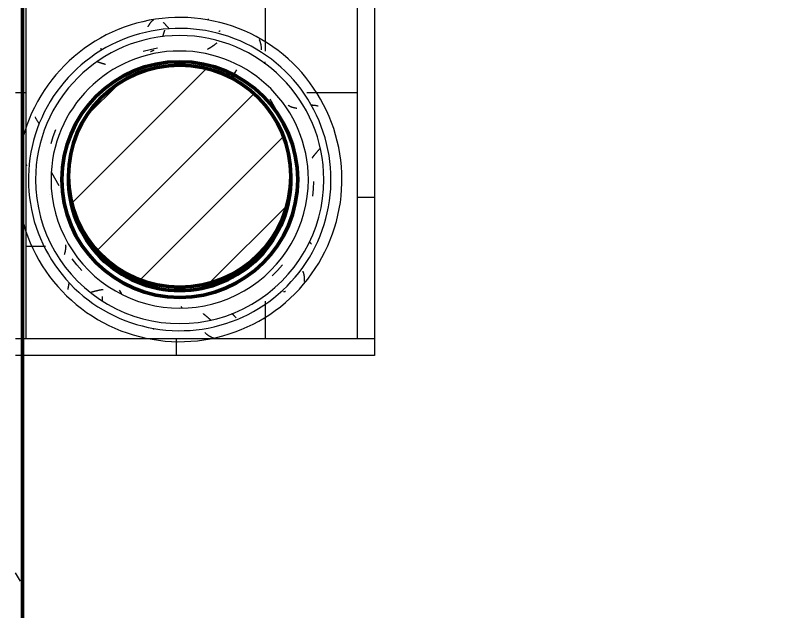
# Model space of a CAD drawing. Header units: millimetres. Extents: x -9358 to 257996, y -67499 to 9117.
# Drawn here: x 51170 to 53448, y -37714 to -35973 of the extents above; entities that cross this region are included whole.
import ezdxf
from ezdxf import colors
from ezdxf.entities.mleader import LeaderData, LeaderLine
from ezdxf.math import Vec2, Vec3

# ---------------------------------------------------------------- set-up
doc = ezdxf.new("R2010")
doc.units = ezdxf.units.MM
doc.header["$LTSCALE"] = 1000
for name, color, linetype, lineweight in [('A-COL-RFC', 8, 'Continuous', 18), ('A-COL-RFC-1', 8, 'Continuous', 9), ('A-COL-RFC-2', 8, 'Continuous', 50), ('A-WAL-CMU', 8, 'Continuous', 50), ('A-WAL-LOW-20', 8, 'Continuous', 18), ('A-WAL-PAT-1', 8, 'Continuous', 9)]:
    doc.layers.add(name, color=color, linetype=linetype, lineweight=lineweight)
doc.layers.add('DATANET', color=4, linetype='Continuous')
doc.styles.add('ELEC', font='romant.shx', dxfattribs={"width": 0.8, "oblique": 15, "height": 0.18})
pattern_1 = [(0, (0, 0), (812.8, 203.2), [33.528, -576.072, 33.528, -576.072, -3251.2]), (0, (0, 0), (812.8, 203.2), [-1219.2, 33.528, -1185.672, 33.528, -576.072, -1422.4]), (0, (0, 0), (812.8, 203.2), [-3048, 33.528, -372.872, 33.528, -982.472]), (120, (304.8, 101.6), (-582.37636, 602.30545), [33.528, -576.072, 33.528, -576.072, -3251.2]), (120, (304.8, 101.6), (-582.37636, 602.30545), [-1219.2, 33.528, -1185.672, 33.528, -576.072, -1422.4]), (120, (304.8, 101.6), (-582.37636, 602.30545), [-3048, 33.528, -372.872, 33.528, -982.472]), (240, (406.4, 508), (-230.42364, -805.50545), [33.528, -576.072, 33.528, -576.072, -3251.2]), (240, (406.4, 508), (-230.42364, -805.50545), [-1219.2, 33.528, -1185.672, 33.528, -576.072, -1422.4]), (240, (406.4, 508), (-230.42364, -805.50545), [-3048, 33.528, -372.872, 33.528, -982.472])]

# ---------------------------------------------------------------- blocks, each defined once
blk = doc.blocks.new('Concrete-Round-Column - 650-V35-01-Ground Floor Furniture Plan')
at = {"layer": 'A-COL-RFC-1'}
h = blk.add_hatch(dxfattribs=at)
h.set_pattern_fill('FP_74', color=256, style=0, pattern_type=2)
h.set_pattern_definition([(315, (13865, 51650), (106.066, 106.066), [])])
h.paths.add_polyline_path([(-325, 0), (-318.8, -63.4), (-300.3, -124.4), (-270.2, -180.6), (-229.8, -229.8), (-180.6, -270.2), (-124.4, -300.3), (-63.4, -318.8), (0, -325), (63.4, -318.8), (124.4, -300.3), (180.6, -270.2), (229.8, -229.8), (270.2, -180.6), (300.3, -124.4), (318.8, -63.4), (325, 0), (318.8, 63.4), (300.3, 124.4), (270.2, 180.6), (229.8, 229.8), (180.6, 270.2), (124.4, 300.3), (63.4, 318.8), (0, 325), (-63.4, 318.8), (-124.4, 300.3), (-180.6, 270.2), (-229.8, 229.8), (-270.2, 180.6), (-300.3, 124.4), (-318.8, 63.4), (-321.9, 31.7)], flags=0)
at = {"layer": 'A-COL-RFC-2'}
for start, end in [(0, 180), (180, 0)]:
    blk.add_arc((0, 0), 325, start, end, dxfattribs=at)
blk = doc.blocks.new('Walls 213 - Walls 13-1778885-01-Ground Floor Furniture Plan')
at = {"layer": 'A-WAL-PAT-1'}
h = blk.add_hatch(dxfattribs=at)
h.set_pattern_fill('FP_147', color=256, style=0, pattern_type=2)
h.set_pattern_definition([(90, (34450, -16900), (-900, 6e-14), [700, -700]), (90, (34000, -17600), (-1800, 1e-13), [700, -700]), (0, (34000, -17600), (0, 700), [])])
h.paths.add_polyline_path([(34730, -17970), (34730, -18970), (36620, -18970), (36620, -17970), (34770, -17970)], flags=0)
h.paths.add_polyline_path([(34760, -18450), (34766.1, -18376.8), (34785.8, -18301.7), (34813.6, -18238.2), (34853.8, -18176.7), (34903.6, -18122.6), (34962.5, -18077), (35026.2, -18042.5), (35100.7, -18017.8), (35172, -18006.5), (35241.7, -18006.5), (35314.2, -18018.6), (35383.8, -18042.5), (35448.4, -18077.5), (35506.4, -18122.6), (35557.4, -18178.5), (35596.4, -18238.2), (35625.9, -18305.5), (35644.2, -18380), (35650, -18450), (35643.9, -18523.2), (35624.2, -18598.3), (35594.1, -18665.3), (35556.2, -18723.3), (35505.3, -18778.3), (35448.4, -18822.5), (35383.8, -18857.5), (35309.3, -18882.2), (35240.1, -18893.5), (35168.3, -18893.5), (35095.8, -18881.4), (35024.3, -18856.5), (34957.5, -18819.3), (34901.2, -18774.8), (34852.6, -18721.5), (34813.6, -18661.8), (34784.1, -18594.5), (34765.8, -18520), (34760.7, -18458.6)], flags=0)
h.paths.add_polyline_path([(35720, -18450), (35726.1, -18376.8), (35745.8, -18301.7), (35773.6, -18238.2), (35813.8, -18176.7), (35867.2, -18119.8), (35924, -18076.2), (35991.2, -18040.8), (36060.7, -18017.8), (36129.9, -18006.5), (36201.7, -18006.5), (36274.2, -18018.6), (36343.8, -18042.5), (36408.4, -18077.5), (36466.4, -18122.6), (36516.2, -18176.7), (36556.4, -18238.2), (36585.9, -18305.5), (36604.2, -18380), (36610, -18450), (36603.9, -18523.2), (36584.2, -18598.3), (36556.4, -18661.8), (36513.3, -18726.4), (36466.4, -18777.4), (36402.8, -18825.5), (36343.8, -18857.5), (36269.3, -18882.2), (36200.1, -18893.5), (36128.3, -18893.5), (36055.8, -18881.4), (35986.2, -18857.5), (35917.5, -18819.3), (35861.4, -18775), (35813.8, -18723.3), (35773.6, -18661.8), (35744.1, -18594.5), (35725.8, -18520)], flags=0)
at = {"layer": 'A-WAL-LOW-20'}
for p, q in [((34730, -17970), (34730, -18970)), ((36620, -18970), (36620, -17970)), ((34730, -18970), (36620, -18970))]:
    blk.add_line(p, q, dxfattribs=at)
blk = doc.blocks.new('Walls 216 - Walls 6-1778908-01-Ground Floor Furniture Plan')
at = {"layer": 'A-WAL-PAT-1'}
h = blk.add_hatch(dxfattribs=at)
h.set_pattern_fill('FP_148', color=256, style=0, pattern_type=2)
h.set_pattern_definition([(270, (34280, -19439.6), (900, 6e-14), [700, -700]), (270, (34730, -18739.6), (1800, 1e-13), [700, -700]), (180, (34730, -18739.6), (-9e-14, -700), [])])
h.paths.add_polyline_path([(34680, -17970), (34680, -19020), (34730, -19020), (34730, -17970)], flags=0)
at = {"layer": 'A-WAL-LOW-20'}
for p, q in [((34680, -19020), (34680, -17970)), ((34730, -17970), (34730, -19020)), ((34730, -19020), (34680, -19020))]:
    blk.add_line(p, q, dxfattribs=at)
blk = doc.blocks.new('Walls 217 - Walls 6-1778925-01-Ground Floor Furniture Plan')
at = {"layer": 'A-WAL-PAT-1'}
h = blk.add_hatch(dxfattribs=at)
h.set_pattern_fill('FP_149', color=256, style=0, pattern_type=2)
h.set_pattern_definition([(270, (35494.6, -19670), (900, 6e-14), [700, -700]), (270, (35944.6, -18970), (1800, 1e-13), [700, -700]), (180, (35944.6, -18970), (-9e-14, -700), [])])
h.paths.add_polyline_path([(34730, -18970), (34730, -19020), (36670, -19020), (36670, -18970), (35007.2, -18970)], flags=0)
at = {"layer": 'A-WAL-LOW-20'}
for p, q in [((34730, -18970), (36670, -18970)), ((34730, -18970), (34730, -19020)), ((36670, -18970), (36670, -19020)), ((36670, -19020), (34730, -19020))]:
    blk.add_line(p, q, dxfattribs=at)
blk = doc.blocks.new('FP_294-01-Ground Floor Furniture Plan')
at = {"layer": 'A-WAL-PAT-1'}
for p, q in [((49860.3, 1484.1), (49859.7, 1484.7)), ((49861, 1483.6), (49860.3, 1484.1)), ((49861.6, 1483), (49861, 1483.6)), ((49862.2, 1482.5), (49861.6, 1483)), ((49862.9, 1482), (49862.2, 1482.5)), ((49863.5, 1481.4), (49862.9, 1482)), ((49864.1, 1480.9), (49863.5, 1481.4)), ((49864.7, 1480.3), (49864.1, 1480.9)), ((49865.3, 1479.8), (49864.7, 1480.3)), ((49865.9, 1479.3), (49865.3, 1479.8)), ((49866.6, 1478.7), (49865.9, 1479.3)), ((49867.2, 1478.2), (49866.6, 1478.7)), ((49867.8, 1477.7), (49867.2, 1478.2)), ((49868.4, 1477.2), (49867.8, 1477.7)), ((49869, 1476.6), (49868.4, 1477.2)), ((49869.6, 1476.1), (49869, 1476.6)), ((49870.2, 1475.6), (49869.6, 1476.1)), ((49870.8, 1475.1), (49870.2, 1475.6)), ((49871.4, 1474.6), (49870.8, 1475.1)), ((49872, 1474.1), (49871.4, 1474.6)), ((49872.6, 1473.6), (49872, 1474.1)), ((49873.2, 1473.1), (49872.6, 1473.6)), ((49873.7, 1472.6), (49873.2, 1473.1)), ((49874.3, 1472.2), (49873.7, 1472.6)), ((49874.9, 1471.7), (49874.3, 1472.2)), ((49875.5, 1471.2), (49874.9, 1471.7)), ((49876.1, 1470.7), (49875.5, 1471.2)), ((49876.6, 1470.3), (49876.1, 1470.7)), ((49877.2, 1469.8), (49876.6, 1470.3)), ((49877.8, 1469.4), (49877.2, 1469.8)), ((49878.3, 1468.9), (49877.8, 1469.4)), ((49878.9, 1468.5), (49878.3, 1468.9)), ((49879.5, 1468.1), (49878.9, 1468.5)), ((49880, 1467.6), (49879.5, 1468.1)), ((49880.6, 1467.2), (49880, 1467.6)), ((49881.1, 1466.8), (49880.6, 1467.2)), ((49881.7, 1466.4), (49881.1, 1466.8)), ((49882.2, 1466), (49881.7, 1466.4)), ((49882.8, 1465.6), (49882.2, 1466)), ((49883.3, 1465.2), (49882.8, 1465.6)), ((49883.9, 1464.8), (49883.3, 1465.2)), ((49884.4, 1464.4), (49883.9, 1464.8)), ((49885, 1464.1), (49884.4, 1464.4)), ((49885.5, 1463.7), (49885, 1464.1)), ((49886, 1463.4), (49885.5, 1463.7)), ((49886.6, 1463), (49886, 1463.4)), ((49887.1, 1462.7), (49886.6, 1463)), ((49740.9, 1412.4), (49740.8, 1411.7)), ((49741, 1413.1), (49740.9, 1412.4)), ((49741.2, 1413.7), (49741, 1413.1)), ((49741.3, 1414.4), (49741.2, 1413.7)), ((49741.5, 1415.1), (49741.3, 1414.4)), ((49741.6, 1415.8), (49741.5, 1415.1)), ((49741.7, 1416.5), (49741.6, 1415.8)), ((49741.9, 1417.2), (49741.7, 1416.5)), ((49732.4, 1392.1), (49732.1, 1391.7)), ((49732.7, 1392.4), (49732.4, 1392.1)), ((49733, 1392.8), (49732.7, 1392.4)), ((49733.3, 1393.2), (49733, 1392.8)), ((49733.6, 1393.6), (49733.3, 1393.2)), ((49733.9, 1394), (49733.6, 1393.6)), ((49734.2, 1394.4), (49733.9, 1394)), ((49734.4, 1394.8), (49734.2, 1394.4)), ((49734.7, 1395.2), (49734.4, 1394.8)), ((49735, 1395.7), (49734.7, 1395.2)), ((49735.2, 1396.1), (49735, 1395.7)), ((49735.5, 1396.6), (49735.2, 1396.1)), ((49735.7, 1397), (49735.5, 1396.6)), ((49736, 1397.5), (49735.7, 1397)), ((49736.2, 1398), (49736, 1397.5)), ((49736.4, 1398.5), (49736.2, 1398)), ((49736.7, 1399), (49736.4, 1398.5)), ((49736.9, 1399.5), (49736.7, 1399)), ((49737.1, 1400), (49736.9, 1399.5)), ((49737.3, 1400.5), (49737.1, 1400)), ((49737.6, 1401), (49737.3, 1400.5)), ((49737.8, 1401.5), (49737.6, 1401)), ((49738, 1402.1), (49737.8, 1401.5)), ((49738.2, 1402.6), (49738, 1402.1)), ((49738.4, 1403.2), (49738.2, 1402.6)), ((49738.6, 1403.7), (49738.4, 1403.2)), ((49738.7, 1404.3), (49738.6, 1403.7)), ((49738.9, 1404.9), (49738.7, 1404.3)), ((49739.1, 1405.5), (49738.9, 1404.9)), ((49739.3, 1406.1), (49739.1, 1405.5)), ((49739.5, 1406.7), (49739.3, 1406.1)), ((49739.6, 1407.3), (49739.5, 1406.7)), ((49739.8, 1407.9), (49739.6, 1407.3)), ((49740, 1408.5), (49739.8, 1407.9)), ((49740.1, 1409.1), (49740, 1408.5)), ((49740.3, 1409.8), (49740.1, 1409.1)), ((49740.4, 1410.4), (49740.3, 1409.8)), ((49740.6, 1411.1), (49740.4, 1410.4)), ((49740.8, 1411.7), (49740.6, 1411.1)), ((49550.6, 1183.5), (49551.1, 1182.9)), ((49551.1, 1182.9), (49551.6, 1182.2)), ((49551.6, 1182.2), (49552.1, 1181.6)), ((49552.1, 1181.6), (49552.6, 1180.9)), ((49552.6, 1180.9), (49553.1, 1180.3)), ((49553.1, 1180.3), (49553.6, 1179.7)), ((49553.6, 1179.7), (49554, 1179)), ((49554, 1179), (49554.5, 1178.4)), ((49554.5, 1178.4), (49555, 1177.8)), ((49555, 1177.8), (49555.4, 1177.2)), ((49555.4, 1177.2), (49555.9, 1176.5)), ((49555.9, 1176.5), (49556.4, 1175.9)), ((49556.4, 1175.9), (49556.8, 1175.3)), ((49556.8, 1175.3), (49557.3, 1174.7)), ((49557.3, 1174.7), (49557.7, 1174.1)), ((49557.7, 1174.1), (49558.2, 1173.5)), ((49558.2, 1173.5), (49558.6, 1172.9)), ((49558.6, 1172.9), (49559, 1172.2)), ((49559, 1172.2), (49559.5, 1171.6)), ((49559.5, 1171.6), (49559.9, 1171)), ((49559.9, 1171), (49560.3, 1170.5)), ((49560.3, 1170.5), (49560.7, 1169.9)), ((49560.7, 1169.9), (49561.1, 1169.3)), ((49561.1, 1169.3), (49561.5, 1168.7)), ((49561.5, 1168.7), (49561.9, 1168.1)), ((49561.9, 1168.1), (49562.3, 1167.5)), ((49562.3, 1167.5), (49562.7, 1166.9)), ((49562.7, 1166.9), (49563.1, 1166.3)), ((49563.1, 1166.3), (49563.5, 1165.8)), ((49563.5, 1165.8), (49563.8, 1165.2)), ((49563.8, 1165.2), (49564.2, 1164.6)), ((49564.2, 1164.6), (49564.5, 1164.1)), ((49564.5, 1164.1), (49564.9, 1163.5)), ((49564.9, 1163.5), (49565.2, 1162.9)), ((49565.2, 1162.9), (49565.6, 1162.4)), ((49565.6, 1162.4), (49565.9, 1161.8)), ((49565.9, 1161.8), (49566.2, 1161.3)), ((49566.2, 1161.3), (49566.5, 1160.7)), ((49566.5, 1160.7), (49566.8, 1160.2)), ((49566.8, 1160.2), (49567.1, 1159.6)), ((49567.1, 1159.6), (49567.4, 1159.1)), ((49567.4, 1159.1), (49567.7, 1158.5)), ((49567.7, 1158.5), (49567.9, 1158)), ((49567.9, 1158), (49568.2, 1157.5)), ((49568.2, 1157.5), (49568.5, 1156.9)), ((49568.5, 1156.9), (49568.7, 1156.4)), ((49568.7, 1156.4), (49568.9, 1155.9)), ((49569, 989), (49564.8, 1010.5)), ((49574.4, 967.7), (49569, 989)), ((49571.7, 998.6), (49572, 998.2)), ((49572, 998.2), (49572.3, 997.8)), ((49572.3, 997.8), (49572.6, 997.3)), ((49572.6, 997.3), (49572.8, 996.9)), ((49572.8, 996.9), (49573.1, 996.5)), ((49573.1, 996.5), (49573.3, 996.1)), ((49573.3, 996.1), (49573.6, 995.7)), ((49573.6, 995.7), (49573.8, 995.2)), ((49573.8, 995.2), (49574, 994.8)), ((49574, 994.8), (49574.2, 994.4)), ((49574.2, 994.4), (49574.4, 994)), ((49574.4, 994), (49574.6, 993.5)), ((49574.6, 993.5), (49574.8, 993.1)), ((49574.8, 993.1), (49575, 992.6)), ((49575, 992.6), (49575.1, 992.2)), ((49575.1, 992.2), (49575.3, 991.8)), ((49575.3, 991.8), (49575.4, 991.3)), ((49575.4, 991.3), (49575.6, 990.9)), ((49575.6, 990.9), (49575.7, 990.4)), ((49575.7, 990.4), (49575.8, 990)), ((49608.6, 843.3), (49608.4, 842.6)), ((49608.9, 844.1), (49608.6, 843.3)), ((49609.1, 844.8), (49608.9, 844.1)), ((49609.4, 845.6), (49609.1, 844.8)), ((49609.6, 846.3), (49609.4, 845.6)), ((49609.9, 847.1), (49609.6, 846.3)), ((49610.1, 847.8), (49609.9, 847.1)), ((49610.3, 848.6), (49610.1, 847.8)), ((49610.6, 849.3), (49610.3, 848.6)), ((49610.8, 850), (49610.6, 849.3)), ((49611, 850.8), (49610.8, 850)), ((49611.3, 851.5), (49611, 850.8)), ((49611.5, 852.2), (49611.3, 851.5)), ((49611.7, 852.9), (49611.5, 852.2)), ((49611.9, 853.6), (49611.7, 852.9)), ((49612.2, 854.3), (49611.9, 853.6)), ((49612.4, 855.1), (49612.2, 854.3)), ((49612.6, 855.8), (49612.4, 855.1)), ((49612.8, 856.5), (49612.6, 855.8)), ((49613, 857.1), (49612.8, 856.5)), ((49613.2, 857.8), (49613, 857.1)), ((49605, 832.4), (49604.7, 831.6)), ((49605.2, 833.2), (49605, 832.4)), ((49605.5, 834), (49605.2, 833.2)), ((49605.8, 834.8), (49605.5, 834)), ((49606, 835.6), (49605.8, 834.8)), ((49606.3, 836.4), (49606, 835.6)), ((49606.6, 837.2), (49606.3, 836.4)), ((49606.8, 837.9), (49606.6, 837.2)), ((49607.1, 838.7), (49606.8, 837.9)), ((49607.3, 839.5), (49607.1, 838.7)), ((49607.6, 840.3), (49607.3, 839.5)), ((49607.9, 841), (49607.6, 840.3)), ((49608.1, 841.8), (49607.9, 841)), ((49608.4, 842.6), (49608.1, 841.8)), ((49823.9, 705.2), (49803.4, 712.8)), ((49844.9, 698.7), (49823.9, 705.2))]:
    blk.add_line(p, q, dxfattribs=at)
blk = doc.blocks.new('FP_295-01-Ground Floor Furniture Plan')
at = {"layer": 'A-WAL-LOW-20', "flags": 128}
blk.add_lwpolyline([(50066.4, 615), (50081.1, 618.9), (50099.3, 624.5), (50117.2, 630.9), (50134.8, 637.9), (50152.1, 645.7), (50169.1, 654.1), (50185.8, 663.2), (50202.1, 672.9), (50217.9, 683.3), (50233.4, 694.4), (50248.4, 706), (50262.9, 718.2), (50276.9, 731), (50290.4, 744.4), (50303.4, 758.3), (50315.8, 772.6), (50327.6, 787.5), (50338.7, 802.8), (50349.3, 818.6), (50359.3, 834.8), (50368.5, 851.3), (50377.1, 868.2), (50385.1, 885.5), (50392.3, 903), (50398.8, 920.9), (50404.6, 938.9), (50409.7, 957.2), (50414, 975.7), (50417.6, 994.3), (50420.5, 1013.1), (50422.6, 1032), (50423.9, 1050.9), (50424.5, 1069.9), (50424.3, 1088.9), (50423.4, 1107.8), (50421.7, 1126.7), (50419.3, 1145.5), (50416.1, 1164.3), (50412.1, 1182.8), (50407.5, 1201.2), (50402, 1219.4), (50395.9, 1237.4), (50389.1, 1255.1), (50381.5, 1272.5), (50373.3, 1289.6), (50364.3, 1306.3), (50354.8, 1322.7), (50344.5, 1338.7), (50333.7, 1354.3), (50322.2, 1369.4), (50310.1, 1384), (50297.5, 1398.2), (50284.3, 1411.8), (50270.5, 1424.9), (50256.3, 1437.5), (50241.5, 1449.4), (50226.3, 1460.8), (50210.7, 1471.5), (50194.6, 1481.6), (50178.2, 1491.1), (50161.4, 1499.9), (50144.2, 1508), (50126.7, 1515.4), (50109, 1522.1), (50091, 1528.1), (50072.7, 1533.4), (50054.3, 1537.9), (50035.7, 1541.7), (50017, 1544.8), (49998.1, 1547.1), (49979.2, 1548.6), (49960.2, 1549.4), (49950, 1549.5)], dxfattribs=at)
at = {"layer": 'A-WAL-PAT-1'}
for p, q in [((50219.3, 1436.1), (50218, 1435.6)), ((50220.6, 1436.5), (50219.3, 1436.1)), ((50221.9, 1436.9), (50220.6, 1436.5)), ((50223.2, 1437.3), (50221.9, 1436.9)), ((50224.4, 1437.6), (50223.2, 1437.3)), ((50225.7, 1437.9), (50224.4, 1437.6)), ((50227, 1438.2), (50225.7, 1437.9)), ((50228.2, 1438.5), (50227, 1438.2)), ((50229.4, 1438.8), (50228.2, 1438.5)), ((50230.6, 1439.1), (50229.4, 1438.8)), ((50231.8, 1439.3), (50230.6, 1439.1)), ((50233, 1439.5), (50231.8, 1439.3)), ((50234.2, 1439.7), (50233, 1439.5)), ((50235.3, 1439.8), (50234.2, 1439.7)), ((50236.5, 1440), (50235.3, 1439.8)), ((50237.6, 1440.1), (50236.5, 1440)), ((50238.7, 1440.2), (50237.6, 1440.1)), ((50239.8, 1440.2), (50238.7, 1440.2)), ((50240.9, 1440.3), (50239.8, 1440.2)), ((50242, 1440.3), (50240.9, 1440.3)), ((50243.1, 1440.3), (50242, 1440.3)), ((50244.1, 1440.3), (50243.1, 1440.3)), ((50245.1, 1440.2), (50244.1, 1440.3)), ((50246.1, 1440.2), (50245.1, 1440.2)), ((50247.1, 1440.1), (50246.1, 1440.2)), ((50248.1, 1440), (50247.1, 1440.1)), ((50355.1, 1324.4), (50354.7, 1325.1)), ((50355.5, 1323.6), (50355.1, 1324.4)), ((50355.9, 1322.9), (50355.5, 1323.6)), ((50356.2, 1322.1), (50355.9, 1322.9)), ((50356.5, 1321.3), (50356.2, 1322.1)), ((50356.8, 1320.5), (50356.5, 1321.3)), ((50407.7, 1160.9), (50408.3, 1161.9)), ((50408.3, 1161.9), (50408.8, 1162.8)), ((50408.8, 1162.8), (50409.3, 1163.8)), ((50409.3, 1163.8), (50409.8, 1164.7)), ((50409.8, 1164.7), (50410.3, 1165.6)), ((50410.3, 1165.6), (50410.7, 1166.6)), ((50410.7, 1166.6), (50411.1, 1167.5)), ((50411.1, 1167.5), (50411.5, 1168.4)), ((50411.5, 1168.4), (50411.8, 1169.3)), ((50411.8, 1169.3), (50412.1, 1170.3)), ((50412.1, 1170.3), (50412.4, 1171.2)), ((50412.4, 1171.2), (50412.6, 1172.1)), ((50412.6, 1172.1), (50412.9, 1173)), ((50398, 1148.5), (50398.9, 1149.4)), ((50398.9, 1149.4), (50399.7, 1150.4)), ((50399.7, 1150.4), (50400.6, 1151.4)), ((50400.6, 1151.4), (50401.4, 1152.3)), ((50401.4, 1152.3), (50402.2, 1153.3)), ((50402.2, 1153.3), (50403, 1154.3)), ((50403, 1154.3), (50403.7, 1155.2)), ((50403.7, 1155.2), (50404.5, 1156.2)), ((50404.5, 1156.2), (50405.2, 1157.1)), ((50405.2, 1157.1), (50405.8, 1158.1)), ((50405.8, 1158.1), (50406.5, 1159)), ((50406.5, 1159), (50407.1, 1160)), ((50407.1, 1160), (50407.7, 1160.9)), ((50385.4, 997.2), (50386.7, 997.7)), ((50386.7, 997.7), (50388, 998.2)), ((50388, 998.2), (50389.3, 998.8)), ((50252, 751.5), (50253.4, 751.1)), ((50253.4, 751.1), (50254.8, 750.8)), ((50254.8, 750.8), (50256.2, 750.5)), ((50256.2, 750.5), (50257.6, 750.2)), ((50257.6, 750.2), (50259, 749.9)), ((50259, 749.9), (50260.4, 749.6)), ((50260.4, 749.6), (50261.7, 749.3)), ((50261.7, 749.3), (50263.1, 749.1)), ((50263.1, 749.1), (50264.4, 748.9)), ((50264.4, 748.9), (50265.7, 748.6)), ((50265.7, 748.6), (50267, 748.5)), ((50267, 748.5), (50268.3, 748.3)), ((50268.3, 748.3), (50269.6, 748.1)), ((50269.6, 748.1), (50270.9, 748)), ((50270.9, 748), (50272.1, 747.9))]:
    blk.add_line(p, q, dxfattribs=at)
blk = doc.blocks.new('FP_296-01-Ground Floor Furniture Plan')
at = {"layer": 'A-WAL-LOW-20', "flags": 128}
blk.add_lwpolyline([(49950, 1549.5), (49931, 1549.2), (49912.1, 1548), (49893.2, 1546.1), (49874.4, 1543.5), (49855.7, 1540.1), (49837.2, 1535.9), (49818.9, 1531.1), (49800.7, 1525.5), (49782.8, 1519.1), (49765.2, 1512.1), (49747.9, 1504.3), (49730.9, 1495.9), (49714.2, 1486.8), (49697.9, 1477.1), (49682, 1466.7), (49666.6, 1455.6), (49651.6, 1444), (49637.1, 1431.8), (49623.1, 1419), (49609.6, 1405.6), (49596.6, 1391.7), (49584.2, 1377.4), (49572.4, 1362.5), (49561.3, 1347.2), (49550.7, 1331.4), (49540.7, 1315.2), (49531.5, 1298.7), (49522.9, 1281.8), (49514.9, 1264.5), (49507.7, 1247), (49501.2, 1229.1), (49495.4, 1211.1), (49490.3, 1192.8), (49486, 1174.3), (49482.4, 1155.7), (49479.5, 1136.9), (49477.4, 1118), (49476.1, 1099.1), (49475.5, 1080.1), (49475.7, 1061.1), (49476.6, 1042.2), (49478.3, 1023.3), (49480.7, 1004.5), (49483.9, 985.7), (49487.9, 967.2), (49492.5, 948.8), (49498, 930.6), (49504.1, 912.6), (49510.9, 894.9), (49518.5, 877.5), (49526.7, 860.4), (49535.7, 843.7), (49545.2, 827.3), (49555.5, 811.3), (49566.3, 795.7), (49577.8, 780.6), (49589.9, 766), (49602.5, 751.8), (49615.7, 738.2), (49629.5, 725.1), (49643.7, 712.5), (49658.4, 700.6), (49673.7, 689.2), (49689.3, 678.5), (49705.4, 668.4), (49721.8, 658.9), (49738.6, 650.1), (49755.8, 642), (49773.3, 634.6), (49791, 627.9), (49809, 621.9), (49827.3, 616.6), (49833.8, 615)], dxfattribs=at)
at = {"layer": 'A-WAL-PAT-1'}
for p, q in [((49732.6, 1461.5), (49732.5, 1460.1)), ((49732.7, 1462.9), (49732.6, 1461.5)), ((49732.8, 1464.3), (49732.7, 1462.9)), ((49732.9, 1465.7), (49732.8, 1464.3)), ((49733, 1467.1), (49732.9, 1465.7)), ((49733.1, 1468.4), (49733, 1467.1)), ((49733.3, 1469.8), (49733.1, 1468.4)), ((49733.4, 1471.1), (49733.3, 1469.8)), ((49733.6, 1472.4), (49733.4, 1471.1)), ((49733.8, 1473.7), (49733.6, 1472.4)), ((49734, 1474.9), (49733.8, 1473.7)), ((49734.2, 1476.2), (49734, 1474.9)), ((49734.4, 1477.4), (49734.2, 1476.2)), ((49734.7, 1478.6), (49734.4, 1477.4)), ((49734.9, 1479.8), (49734.7, 1478.6)), ((49541.4, 1308.3), (49540.5, 1307.8)), ((49542.3, 1308.7), (49541.4, 1308.3)), ((49543.3, 1309.2), (49542.3, 1308.7)), ((49544.2, 1309.6), (49543.3, 1309.2)), ((49545.2, 1310), (49544.2, 1309.6)), ((49546.2, 1310.3), (49545.2, 1310)), ((49547.2, 1310.7), (49546.2, 1310.3)), ((49548.2, 1311), (49547.2, 1310.7)), ((49549.3, 1311.4), (49548.2, 1311)), ((49550.4, 1311.7), (49549.3, 1311.4)), ((49551.5, 1312), (49550.4, 1311.7)), ((49552.6, 1312.3), (49551.5, 1312)), ((49553.8, 1312.5), (49552.6, 1312.3)), ((49554.9, 1312.8), (49553.8, 1312.5)), ((49556.1, 1313), (49554.9, 1312.8)), ((49557.3, 1313.2), (49556.1, 1313)), ((49558.6, 1313.4), (49557.3, 1313.2)), ((49559.8, 1313.6), (49558.6, 1313.4)), ((49561.1, 1313.8), (49559.8, 1313.6)), ((49562.4, 1314), (49561.1, 1313.8)), ((49563.7, 1314.1), (49562.4, 1314)), ((49565, 1314.2), (49563.7, 1314.1)), ((49566.3, 1314.3), (49565, 1314.2)), ((49567.7, 1314.4), (49566.3, 1314.3)), ((49569, 1314.5), (49567.7, 1314.4)), ((49570.4, 1314.6), (49569, 1314.5)), ((49481.7, 1158.2), (49481.6, 1157.3)), ((49481.8, 1159), (49481.7, 1158.2)), ((49481.9, 1159.8), (49481.8, 1159)), ((49490.8, 1027.8), (49490, 1026.9)), ((49491.5, 1028.7), (49490.8, 1027.8)), ((49492.4, 1029.6), (49491.5, 1028.7)), ((49493.2, 1030.5), (49492.4, 1029.6)), ((49494.1, 1031.4), (49493.2, 1030.5)), ((49495, 1032.3), (49494.1, 1031.4)), ((49495.9, 1033.2), (49495, 1032.3)), ((49496.8, 1034), (49495.9, 1033.2)), ((49497.8, 1034.9), (49496.8, 1034)), ((49498.8, 1035.8), (49497.8, 1034.9)), ((49499.8, 1036.7), (49498.8, 1035.8)), ((49500.8, 1037.6), (49499.8, 1036.7)), ((49501.9, 1038.5), (49500.8, 1037.6)), ((49502.9, 1039.4), (49501.9, 1038.5)), ((49504, 1040.3), (49502.9, 1039.4)), ((49505.1, 1041.1), (49504, 1040.3)), ((49506.3, 1042), (49505.1, 1041.1)), ((49507.4, 1042.9), (49506.3, 1042)), ((49508.6, 1043.8), (49507.4, 1042.9)), ((49482.1, 999.4), (49482.5, 998.6)), ((49482.5, 998.6), (49483, 997.8)), ((49483, 997.8), (49483.5, 997.1)), ((49483.5, 997.1), (49484.1, 996.3)), ((49484.1, 996.3), (49484.7, 995.6)), ((49484.7, 995.6), (49485.3, 994.8)), ((49485.3, 994.8), (49485.9, 994.1)), ((49485.9, 994.1), (49486.6, 993.4)), ((49486.6, 993.4), (49487.3, 992.6)), ((49487.3, 992.6), (49488, 991.9)), ((49488, 991.9), (49488.8, 991.2)), ((49488.8, 991.2), (49489.5, 990.5)), ((49489.5, 990.5), (49490.3, 989.8)), ((49490.3, 989.8), (49491.2, 989.1)), ((49491.2, 989.1), (49492, 988.5)), ((49492, 988.5), (49492.9, 987.8)), ((49492.9, 987.8), (49493.8, 987.1)), ((49493.8, 987.1), (49494.8, 986.5)), ((49494.8, 986.5), (49495.7, 985.8)), ((49495.7, 985.8), (49496.7, 985.2)), ((49496.7, 985.2), (49497.8, 984.6)), ((49497.8, 984.6), (49498.8, 984)), ((49498.8, 984), (49499.9, 983.4)), ((49499.9, 983.4), (49500.9, 982.7)), ((49500.9, 982.7), (49502, 982.2)), ((49502, 982.2), (49503.2, 981.6)), ((49565.4, 844.2), (49566.8, 844.1)), ((49566.8, 844.1), (49568.2, 844.1)), ((49568.2, 844.1), (49569.6, 844)), ((49569.6, 844), (49571.1, 844)), ((49571.1, 844), (49572.6, 844)), ((49780.4, 659.8), (49781.6, 660.6)), ((49781.6, 660.6), (49782.8, 661.3)), ((49782.8, 661.3), (49783.9, 662.2)), ((49783.9, 662.2), (49785.1, 663)), ((49785.1, 663), (49786.3, 663.9)), ((49766.7, 652.1), (49767.8, 652.7)), ((49767.8, 652.7), (49768.9, 653.2)), ((49768.9, 653.2), (49770.1, 653.7)), ((49770.1, 653.7), (49771.2, 654.3)), ((49771.2, 654.3), (49772.3, 654.9)), ((49772.3, 654.9), (49773.5, 655.6)), ((49773.5, 655.6), (49774.6, 656.2)), ((49774.6, 656.2), (49775.8, 656.9)), ((49775.8, 656.9), (49776.9, 657.6)), ((49776.9, 657.6), (49778.1, 658.3)), ((49778.1, 658.3), (49779.2, 659)), ((49779.2, 659), (49780.4, 659.8))]:
    blk.add_line(p, q, dxfattribs=at)
blk = doc.blocks.new('FP_297-01-Ground Floor Furniture Plan')
at = {"layer": 'A-WAL-PAT-1'}
for p, q in [((49955.2, 1466.1), (49977.1, 1465.1)), ((49977.1, 1465.1), (49999, 1463)), ((50199.9, 1375.7), (50216.4, 1361.2)), ((50216.4, 1361.2), (50232, 1345.8)), ((50357.3, 1161.6), (50357.9, 1162.2)), ((50357.9, 1162.2), (50358.4, 1162.8)), ((50358.4, 1162.8), (50358.9, 1163.5)), ((50358.9, 1163.5), (50359.5, 1164.1)), ((50359.5, 1164.1), (50360, 1164.7)), ((50360, 1164.7), (50360.6, 1165.3)), ((50360.6, 1165.3), (50361.1, 1166)), ((50361.1, 1166), (50361.7, 1166.6)), ((50361.7, 1166.6), (50362.2, 1167.2)), ((50342.2, 1143.4), (50342.6, 1144)), ((50342.6, 1144), (50343, 1144.5)), ((50343, 1144.5), (50343.4, 1145.1)), ((50343.4, 1145.1), (50343.9, 1145.7)), ((50343.9, 1145.7), (50344.3, 1146.2)), ((50344.3, 1146.2), (50344.7, 1146.8)), ((50344.7, 1146.8), (50345.2, 1147.3)), ((50345.2, 1147.3), (50345.7, 1147.9)), ((50345.7, 1147.9), (50346.1, 1148.5)), ((50346.1, 1148.5), (50346.6, 1149.1)), ((50346.6, 1149.1), (50347.1, 1149.6)), ((50347.1, 1149.6), (50347.5, 1150.2)), ((50347.5, 1150.2), (50348, 1150.8)), ((50348, 1150.8), (50348.5, 1151.4)), ((50348.5, 1151.4), (50349, 1151.9)), ((50349, 1151.9), (50349.5, 1152.5)), ((50349.5, 1152.5), (50350, 1153.1)), ((50350, 1153.1), (50350.5, 1153.7)), ((50350.5, 1153.7), (50351, 1154.3)), ((50351, 1154.3), (50351.5, 1154.9)), ((50351.5, 1154.9), (50352, 1155.5)), ((50352, 1155.5), (50352.5, 1156.1)), ((50352.5, 1156.1), (50353.1, 1156.7)), ((50353.1, 1156.7), (50353.6, 1157.3)), ((50353.6, 1157.3), (50354.1, 1157.9)), ((50354.1, 1157.9), (50354.6, 1158.5)), ((50354.6, 1158.5), (50355.2, 1159.1)), ((50355.2, 1159.1), (50355.7, 1159.7)), ((50355.7, 1159.7), (50356.2, 1160.4)), ((50356.2, 1160.4), (50356.8, 1161)), ((50356.8, 1161), (50357.3, 1161.6)), ((50271.6, 850.1), (50271.5, 850.7)), ((50271.6, 849.5), (50271.6, 850.1)), ((50271.7, 848.9), (50271.6, 849.5)), ((50271.8, 848.2), (50271.7, 848.9)), ((50271.9, 847.6), (50271.8, 848.2)), ((50272, 847), (50271.9, 847.6)), ((50272.1, 846.3), (50272, 847)), ((50272.2, 845.7), (50272.1, 846.3)), ((50272.3, 845), (50272.2, 845.7)), ((50272.4, 844.3), (50272.3, 845)), ((50272.5, 843.7), (50272.4, 844.3)), ((50272.6, 843), (50272.5, 843.7)), ((50272.8, 842.3), (50272.6, 843)), ((50292, 847.8), (50292.8, 847.9)), ((50292.8, 847.9), (50293.6, 847.9)), ((50293.6, 847.9), (50294.4, 848)), ((50294.4, 848), (50295.2, 848)), ((50295.2, 848), (50296, 848.1)), ((50296, 848.1), (50296.8, 848.2)), ((50296.8, 848.2), (50297.7, 848.2)), ((50297.7, 848.2), (50298.5, 848.3)), ((50298.5, 848.3), (50299.3, 848.3)), ((50299.3, 848.3), (50300.1, 848.4)), ((50300.1, 848.4), (50300.9, 848.4)), ((50300.9, 848.4), (50301.8, 848.5)), ((50301.8, 848.5), (50302.6, 848.5)), ((50302.6, 848.5), (50303.4, 848.6)), ((50303.4, 848.6), (50304.3, 848.7)), ((50304.3, 848.7), (50305.1, 848.7)), ((50305.1, 848.7), (50305.9, 848.8)), ((50305.9, 848.8), (50306.8, 848.8)), ((50272.9, 841.6), (50272.8, 842.3)), ((50273, 841), (50272.9, 841.6)), ((50273.2, 840.3), (50273, 841)), ((50273.3, 839.6), (50273.2, 840.3)), ((50273.5, 838.9), (50273.3, 839.6)), ((50273.6, 838.2), (50273.5, 838.9)), ((50273.8, 837.4), (50273.6, 838.2)), ((50273.9, 836.7), (50273.8, 837.4)), ((50274.1, 836), (50273.9, 836.7)), ((50274.3, 835.3), (50274.1, 836)), ((50274.4, 834.6), (50274.3, 835.3)), ((50274.6, 833.8), (50274.4, 834.6)), ((50274.8, 833.1), (50274.6, 833.8)), ((50275, 832.4), (50274.8, 833.1)), ((50275.2, 831.6), (50275, 832.4)), ((50275.4, 830.9), (50275.2, 831.6)), ((50275.5, 830.1), (50275.4, 830.9)), ((50275.7, 829.4), (50275.5, 830.1)), ((50275.9, 828.6), (50275.7, 829.4)), ((50276.1, 827.8), (50275.9, 828.6)), ((50276.3, 827.1), (50276.1, 827.8)), ((50276.5, 826.3), (50276.3, 827.1)), ((50276.7, 825.5), (50276.5, 826.3)), ((50277, 824.7), (50276.7, 825.5)), ((50277.2, 824), (50277, 824.7)), ((50277.4, 823.2), (50277.2, 824)), ((50277.6, 822.4), (50277.4, 823.2)), ((50277.8, 821.6), (50277.6, 822.4)), ((50278, 820.8), (50277.8, 821.6)), ((50278.2, 820), (50278, 820.8)), ((50278.4, 819.2), (50278.2, 820)), ((50278.7, 818.4), (50278.4, 819.2)), ((50278.9, 817.6), (50278.7, 818.4)), ((50279.1, 816.8), (50278.9, 817.6)), ((50215.8, 788.4), (50199.3, 774)), ((50199.3, 774), (50182, 760.5)), ((50141.3, 741), (50141.7, 741)), ((50141.7, 741), (50142.2, 741.1)), ((50142.2, 741.1), (50142.7, 741.2)), ((50142.7, 741.2), (50143.2, 741.3)), ((50143.2, 741.3), (50143.7, 741.3)), ((50143.7, 741.3), (50144.2, 741.4)), ((50144.2, 741.4), (50144.7, 741.4)), ((50144.7, 741.4), (50145.2, 741.4)), ((50145.2, 741.4), (50145.8, 741.4)), ((50145.8, 741.4), (50146.3, 741.5)), ((50146.3, 741.5), (50146.8, 741.5)), ((50146.8, 741.5), (50147.4, 741.5)), ((50147.4, 741.5), (50147.9, 741.5)), ((50147.9, 741.5), (50148.5, 741.4)), ((50148.5, 741.4), (50149, 741.4)), ((50149, 741.4), (50149.6, 741.4)), ((50149.6, 741.4), (50150.1, 741.4)), ((50150.1, 741.4), (50150.7, 741.3)), ((50150.7, 741.3), (50151.3, 741.3)), ((50151.3, 741.3), (50151.8, 741.2)), ((50151.8, 741.2), (50152.4, 741.1)), ((50152.4, 741.1), (50153, 741.1)), ((50153, 741.1), (50153.6, 741)), ((50153.6, 741), (50154.2, 740.9)), ((50154.2, 740.9), (50154.8, 740.8)), ((50154.8, 740.8), (50155.4, 740.7)), ((50155.4, 740.7), (50156, 740.6)), ((50156, 740.6), (50156.7, 740.5)), ((50156.7, 740.5), (50157.3, 740.4)), ((50157.3, 740.4), (50157.9, 740.3)), ((50157.9, 740.3), (50158.5, 740.1)), ((50158.5, 740.1), (50159.2, 740)), ((50159.2, 740), (50159.8, 739.9)), ((50159.8, 739.9), (50160.5, 739.7)), ((50160.5, 739.7), (50161.1, 739.6)), ((50161.1, 739.6), (50161.8, 739.4)), ((50161.8, 739.4), (50162.5, 739.2)), ((50162.5, 739.2), (50163.1, 739.1)), ((50163.1, 739.1), (50163.8, 738.9)), ((50163.8, 738.9), (50164.5, 738.7)), ((50164.5, 738.7), (50165.1, 738.5)), ((50165.1, 738.5), (50165.8, 738.3)), ((50165.8, 738.3), (50166.5, 738.2)), ((50166.5, 738.2), (50167.2, 738)), ((50167.2, 738), (50167.9, 737.8)), ((50167.9, 737.8), (50168.6, 737.6)), ((50168.6, 737.6), (50169.3, 737.4)), ((49992.3, 693.6), (49992.7, 693.6))]:
    blk.add_line(p, q, dxfattribs=at)
blk = doc.blocks.new('FP_298-01-Ground Floor Furniture Plan')
at = {"layer": 'A-WAL-LOW-20', "flags": 128}
blk.add_lwpolyline([(49950, 632.6), (49967.7, 633), (49985.4, 634), (50003, 635.8), (50020.5, 638.3), (50037.9, 641.4), (50055.2, 645.3), (50072.3, 649.8), (50089.2, 655.1), (50105.8, 661), (50122.3, 667.5), (50138.4, 674.7), (50154.3, 682.6), (50169.8, 691.1), (50185, 700.2), (50199.8, 709.9), (50214.2, 720.2), (50228.2, 731), (50241.7, 742.4), (50254.8, 754.3), (50267.4, 766.8), (50279.4, 779.7), (50291, 793.1), (50302, 807), (50312.4, 821.3), (50322.3, 836), (50331.5, 851), (50340.2, 866.5), (50348.2, 882.3), (50355.6, 898.3), (50362.3, 914.7), (50368.4, 931.3), (50373.8, 948.2), (50378.6, 965.2), (50382.6, 982.4), (50386, 999.8), (50388.6, 1017.3), (50390.6, 1034.9), (50391.8, 1052.5), (50392.4, 1070.2), (50392.2, 1087.9), (50391.3, 1105.6), (50389.8, 1123.2), (50387.5, 1140.8), (50384.5, 1158.2), (50380.8, 1175.5), (50376.5, 1192.7), (50371.4, 1209.6), (50365.7, 1226.4), (50359.3, 1242.9), (50352.3, 1259.1), (50344.6, 1275), (50336.3, 1290.7), (50327.3, 1305.9), (50317.8, 1320.8), (50307.7, 1335.4), (50297, 1349.4), (50285.7, 1363.1), (50273.9, 1376.3), (50261.6, 1389), (50248.8, 1401.2), (50235.5, 1412.9), (50221.8, 1424.1), (50207.6, 1434.6), (50193, 1444.7), (50178.1, 1454.1), (50162.7, 1462.9), (50147, 1471.1), (50131, 1478.7), (50114.7, 1485.6), (50098.2, 1491.8), (50081.4, 1497.4), (50064.4, 1502.3), (50047.2, 1506.6), (50029.9, 1510.1), (50012.4, 1513), (49994.9, 1515.1), (49977.2, 1516.6), (49959.6, 1517.3), (49950, 1517.4)], dxfattribs=at)
at = {"layer": 'A-WAL-PAT-1'}
for p, q in [((50136.3, 1458), (50135.9, 1457.7)), ((50136.6, 1458.3), (50136.3, 1458)), ((50137, 1458.7), (50136.6, 1458.3)), ((50137.3, 1459), (50137, 1458.7)), ((50137.7, 1459.3), (50137.3, 1459)), ((50138.1, 1459.6), (50137.7, 1459.3)), ((50138.4, 1459.9), (50138.1, 1459.6)), ((50138.8, 1460.3), (50138.4, 1459.9)), ((50132.3, 1454.4), (50132, 1454.1)), ((50132.7, 1454.7), (50132.3, 1454.4)), ((50133.1, 1455.1), (50132.7, 1454.7)), ((50133.4, 1455.4), (50133.1, 1455.1)), ((50133.8, 1455.7), (50133.4, 1455.4)), ((50134.1, 1456), (50133.8, 1455.7)), ((50134.5, 1456.4), (50134.1, 1456)), ((50134.8, 1456.7), (50134.5, 1456.4)), ((50135.2, 1457), (50134.8, 1456.7)), ((50135.5, 1457.4), (50135.2, 1457)), ((50135.9, 1457.7), (50135.5, 1457.4)), ((50276.7, 1384.3), (50276.6, 1384.4)), ((50276.9, 1384.1), (50276.7, 1384.3)), ((50277, 1384), (50276.9, 1384.1)), ((50277.1, 1383.8), (50277, 1384)), ((50277.2, 1383.6), (50277.1, 1383.8)), ((50277.3, 1383.5), (50277.2, 1383.6)), ((50277.4, 1383.3), (50277.3, 1383.5)), ((50277.5, 1383.1), (50277.4, 1383.3)), ((50277.6, 1382.9), (50277.5, 1383.1)), ((50277.6, 1382.7), (50277.6, 1382.9)), ((50277.7, 1382.5), (50277.6, 1382.7)), ((50277.8, 1382.3), (50277.7, 1382.5)), ((50277.8, 1382.1), (50277.8, 1382.3)), ((50277.9, 1381.9), (50277.8, 1382.1)), ((50277.9, 1381.6), (50277.9, 1381.9)), ((50278, 1381.4), (50277.9, 1381.6)), ((50278, 1381.2), (50278, 1381.4)), ((50278, 1380.9), (50278, 1381.2)), ((50278, 1380.7), (50278, 1380.9)), ((50278.1, 1380.4), (50278, 1380.7)), ((50278, 1379.1), (50278.1, 1379.4)), ((50278, 1378.8), (50278, 1379.1)), ((50278, 1378.5), (50278, 1378.8)), ((50278.1, 1380.2), (50278.1, 1380.4)), ((50278.1, 1379.9), (50278.1, 1380.2)), ((50278.1, 1379.6), (50278.1, 1379.9)), ((50278.1, 1379.4), (50278.1, 1379.6)), ((50344, 1229.8), (50344.3, 1230.1)), ((50344.3, 1230.1), (50344.7, 1230.4)), ((50344.7, 1230.4), (50345.1, 1230.8)), ((50345.1, 1230.8), (50345.4, 1231.1)), ((50345.4, 1231.1), (50345.8, 1231.5)), ((50345.8, 1231.5), (50346.2, 1231.8)), ((50346.2, 1231.8), (50346.5, 1232.2)), ((50346.5, 1232.2), (50346.9, 1232.5)), ((50346.9, 1232.5), (50347.3, 1232.8)), ((50347.3, 1232.8), (50347.6, 1233.2)), ((50347.6, 1233.2), (50348, 1233.5)), ((50348, 1233.5), (50348.3, 1233.9)), ((50348.3, 1233.9), (50348.7, 1234.2)), ((50348.7, 1234.2), (50349, 1234.5)), ((50349, 1234.5), (50349.4, 1234.9)), ((50349.4, 1234.9), (50349.7, 1235.2)), ((50349.7, 1235.2), (50350.1, 1235.6)), ((50350.1, 1235.6), (50350.4, 1235.9)), ((50350.4, 1235.9), (50350.8, 1236.3)), ((50350.8, 1236.3), (50351.1, 1236.6)), ((50351.1, 1236.6), (50351.4, 1236.9)), ((50351.4, 1236.9), (50351.8, 1237.3)), ((50351.8, 1237.3), (50352.1, 1237.6)), ((50352.1, 1237.6), (50352.4, 1237.9)), ((50352.4, 1237.9), (50352.8, 1238.3)), ((50352.8, 1238.3), (50353.1, 1238.6)), ((50353.1, 1238.6), (50353.4, 1238.9)), ((50353.4, 1238.9), (50353.7, 1239.3)), ((50353.7, 1239.3), (50354, 1239.6)), ((50354, 1239.6), (50354.3, 1239.9)), ((50341.8, 1227.7), (50342.1, 1228.1)), ((50342.1, 1228.1), (50342.5, 1228.4)), ((50342.5, 1228.4), (50342.9, 1228.7)), ((50342.9, 1228.7), (50343.2, 1229.1)), ((50343.2, 1229.1), (50343.6, 1229.4)), ((50343.6, 1229.4), (50344, 1229.8))]:
    blk.add_line(p, q, dxfattribs=at)
blk = doc.blocks.new('FP_299-01-Ground Floor Furniture Plan')
at = {"layer": 'A-WAL-LOW-20', "flags": 128}
blk.add_lwpolyline([(49950, 1517.4), (49932.3, 1517), (49914.6, 1516), (49897, 1514.2), (49879.5, 1511.7), (49862.1, 1508.6), (49844.8, 1504.7), (49827.7, 1500.2), (49810.8, 1494.9), (49794.2, 1489), (49777.7, 1482.5), (49761.6, 1475.3), (49745.7, 1467.4), (49730.2, 1458.9), (49715, 1449.8), (49700.2, 1440.1), (49685.8, 1429.8), (49671.8, 1419), (49658.3, 1407.6), (49645.2, 1395.7), (49632.6, 1383.2), (49620.6, 1370.3), (49609, 1356.9), (49598, 1343), (49587.6, 1328.7), (49577.7, 1314), (49568.5, 1299), (49559.8, 1283.5), (49551.8, 1267.7), (49544.4, 1251.7), (49537.7, 1235.3), (49531.6, 1218.7), (49526.2, 1201.8), (49521.4, 1184.8), (49517.4, 1167.6), (49514, 1150.2), (49511.4, 1132.7), (49509.4, 1115.1), (49508.2, 1097.5), (49507.6, 1079.8), (49507.8, 1062.1), (49508.7, 1044.4), (49510.2, 1026.8), (49512.5, 1009.2), (49515.5, 991.8), (49519.2, 974.5), (49523.5, 957.3), (49528.6, 940.4), (49534.3, 923.6), (49540.7, 907.1), (49547.7, 890.9), (49555.4, 875), (49563.7, 859.3), (49572.7, 844.1), (49582.2, 829.2), (49592.3, 814.6), (49603, 800.6), (49614.3, 786.9), (49626.1, 773.7), (49638.4, 761), (49651.2, 748.8), (49664.5, 737.1), (49678.2, 725.9), (49692.4, 715.4), (49707, 705.3), (49721.9, 695.9), (49737.3, 687.1), (49753, 678.9), (49769, 671.3), (49785.3, 664.4), (49801.8, 658.2), (49818.6, 652.6), (49835.6, 647.7), (49852.8, 643.4), (49870.1, 639.9), (49887.6, 637), (49905.1, 634.9), (49922.8, 633.4), (49940.4, 632.7), (49950, 632.6)], dxfattribs=at)
at = {"layer": 'A-WAL-PAT-1'}
for p, q in [((49605.6, 1324.8), (49605.1, 1325)), ((49606.1, 1324.7), (49605.6, 1324.8)), ((49606.6, 1324.6), (49606.1, 1324.7)), ((49607, 1324.5), (49606.6, 1324.6)), ((49607.5, 1324.4), (49607, 1324.5)), ((49608, 1324.2), (49607.5, 1324.4)), ((49608.4, 1324.1), (49608, 1324.2)), ((49608.9, 1324), (49608.4, 1324.1)), ((49609.4, 1323.9), (49608.9, 1324)), ((49609.9, 1323.7), (49609.4, 1323.9)), ((49610.3, 1323.6), (49609.9, 1323.7)), ((49610.8, 1323.5), (49610.3, 1323.6)), ((49516, 1193.5), (49515.9, 1193.3)), ((49515.9, 1193.3), (49515.9, 1193.1)), ((49515.9, 1193.1), (49515.9, 1192.9)), ((49515.9, 1192.9), (49515.9, 1192.7)), ((49515.9, 1192.7), (49515.9, 1192.5)), ((49515.9, 1192.5), (49515.9, 1192.3)), ((49515.9, 1192.3), (49515.9, 1192.1)), ((49515.9, 1192.1), (49515.9, 1191.9)), ((49515.9, 1191.9), (49516, 1191.6)), ((49516, 1193.7), (49516, 1193.5)), ((49516, 1191.6), (49516, 1191.4)), ((49516, 1191.4), (49516, 1191.2)), ((49516, 1191.2), (49516.1, 1191)), ((49516.1, 1191), (49516.2, 1190.8)), ((49516.2, 1190.8), (49516.2, 1190.6)), ((49516.2, 1190.6), (49516.3, 1190.3)), ((49516.3, 1190.3), (49516.4, 1190.1)), ((49516.4, 1190.1), (49516.5, 1189.9)), ((49516.5, 1189.9), (49516.6, 1189.6)), ((49512.6, 1030.8), (49513, 1030.7)), ((49513, 1030.7), (49513.4, 1030.5)), ((49513.4, 1030.5), (49513.8, 1030.3)), ((49513.8, 1030.3), (49514.3, 1030.2)), ((49514.3, 1030.2), (49514.7, 1030)), ((49514.7, 1030), (49515.1, 1029.9)), ((49515.1, 1029.9), (49515.5, 1029.7)), ((49515.5, 1029.7), (49515.9, 1029.6)), ((49515.9, 1029.6), (49516.4, 1029.5)), ((49516.4, 1029.5), (49516.8, 1029.3)), ((49516.8, 1029.3), (49517.2, 1029.2)), ((49517.2, 1029.2), (49517.7, 1029)), ((49517.7, 1029), (49518.1, 1028.9)), ((49518.1, 1028.9), (49518.6, 1028.7)), ((49518.6, 1028.7), (49519, 1028.6)), ((49519, 1028.6), (49519.5, 1028.4)), ((49519.5, 1028.4), (49520, 1028.3)), ((49520, 1028.3), (49520.4, 1028.2)), ((49520.4, 1028.2), (49520.9, 1028)), ((49520.9, 1028), (49521.4, 1027.9)), ((49521.4, 1027.9), (49521.8, 1027.7)), ((49521.8, 1027.7), (49522.3, 1027.6)), ((49522.3, 1027.6), (49522.8, 1027.5)), ((49522.8, 1027.5), (49523.3, 1027.3)), ((49523.3, 1027.3), (49523.7, 1027.2)), ((49523.7, 1027.2), (49524.2, 1027.1)), ((49524.2, 1027.1), (49524.7, 1026.9)), ((49524.7, 1026.9), (49525.2, 1026.8)), ((49525.2, 1026.8), (49525.7, 1026.7)), ((49525.7, 1026.7), (49526.2, 1026.5)), ((49526.2, 1026.5), (49526.6, 1026.4)), ((49526.6, 1026.4), (49527.1, 1026.3)), ((49527.1, 1026.3), (49527.6, 1026.1)), ((49527.6, 1026.1), (49528.1, 1026)), ((49528.1, 1026), (49528.6, 1025.9)), ((49528.6, 1025.9), (49529.1, 1025.7)), ((49529.1, 1025.7), (49529.6, 1025.6)), ((49529.6, 1025.6), (49530.1, 1025.5)), ((49530.1, 1025.5), (49530.6, 1025.3)), ((49530.6, 1025.3), (49531, 1025.2)), ((49531, 1025.2), (49531.5, 1025.1)), ((49531.5, 1025.1), (49532, 1025)), ((49532, 1025), (49532.5, 1024.8)), ((49907.6, 627.8), (49907.8, 627.6)), ((49907.8, 627.6), (49908, 627.5)), ((49908, 627.5), (49908.2, 627.4)), ((49908.2, 627.4), (49908.4, 627.3)), ((49908.4, 627.3), (49908.6, 627.2)), ((49908.6, 627.2), (49908.7, 627.2)), ((49908.7, 627.2), (49908.9, 627.1)), ((49908.9, 627.1), (49909.1, 627)), ((49909.1, 627), (49909.3, 627)), ((49909.3, 627), (49909.5, 626.9)), ((49909.5, 626.9), (49909.7, 626.9)), ((49909.7, 626.9), (49909.9, 626.9))]:
    blk.add_line(p, q, dxfattribs=at)
blk = doc.blocks.new('Walls 328 - Walls 78-2881803-01-Ground Floor Furniture Plan')
at = {"layer": 'A-WAL-PAT-1'}
h = blk.add_hatch(dxfattribs=at)
h.set_pattern_fill('FP_180', color=256, style=0, pattern_type=2)
h.set_pattern_definition([(90, (13645, -50575), (-132.08, 528.32), [43.586, -352.654, 43.586, -352.654, -2113.28]), (90, (13645, -50575), (-132.08, 528.32), [-792.48, 43.586, -748.894, 43.586, -352.654, -924.56]), (90, (13645, -50575), (-132.08, 528.32), [-1981.2, 43.586, -220.574, 43.586, -616.814]), (210, (13578.96, -50376.88), (-391.49854, -378.54464), [43.586, -352.654, 43.586, -2465.934]), (210, (13578.96, -50376.88), (-391.49854, -378.54464), [-439.826, -352.654, 43.586, -748.894, -1320.8]), (210, (13578.96, -50376.88), (-391.49854, -378.54464), [-1584.96, 43.586, -352.654, 43.586, -880.974]), (210, (13578.96, -50376.88), (-391.49854, -378.54464), [-2024.786, -220.574, 43.586, -616.814]), (330, (13314.8, -50310.84), (523.57854, -149.77536), [43.586, -352.654, 43.586, -2465.934]), (330, (13314.8, -50310.84), (523.57854, -149.77536), [-439.826, -352.654, 43.586, -748.894, -1320.8]), (330, (13314.8, -50310.84), (523.57854, -149.77536), [-1584.96, 43.586, -352.654, 43.586, -880.974]), (330, (13314.8, -50310.84), (523.57854, -149.77536), [-2024.786, -220.574, 43.586, -616.814])])
h.paths.add_polyline_path([(50326.3, 1075), (50320.6, 1140.3), (50303.6, 1203.7), (50275.9, 1263.1), (50238.3, 1316.9), (50191.9, 1363.3), (50135.8, 1402), (50078.7, 1428.6), (50015.3, 1445.6), (49950, 1451.3), (49884.7, 1445.6), (49821.3, 1428.6), (49760.6, 1400), (49708.1, 1363.3), (49661.7, 1316.9), (49624.1, 1263.1), (49595.3, 1199.6), (49579.4, 1140.3), (49573.7, 1075), (49579.4, 1009.7), (49596.4, 946.3), (49624.1, 886.9), (49661.7, 833.1), (49708.1, 786.7), (49761.9, 749.1), (49821.3, 721.4), (49886.6, 704.3), (49950, 698.7), (50015.3, 704.4), (50078.7, 721.4), (50138.1, 749.1), (50191.9, 786.7), (50240.3, 836), (50275.9, 886.9), (50304.8, 950.6), (50320.6, 1009.7), (50324.1, 1049.5)], flags=0)
h.paths.add_polyline_path([(50295, 1075), (50288.9, 1010.8), (50271, 948.9), (50240.3, 889.3), (50202.7, 840.5), (50154.7, 797.7), (50099.7, 764.6), (50039.6, 742.3), (49976.6, 731.5), (49918.2, 731.5), (49855.6, 743.2), (49796.2, 766.2), (49737.6, 803.7), (49693.1, 845.2), (49656.1, 894.4), (49626.7, 955.9), (49610.9, 1011.6), (49605, 1075), (49611.1, 1139.2), (49629, 1201.1), (49658.1, 1258.5), (49697.3, 1309.5), (49745.3, 1352.3), (49800.3, 1385.4), (49860.4, 1407.7), (49923.4, 1418.5), (49987.6, 1417.5), (50044.4, 1406.8), (50103.8, 1383.8), (50157.9, 1350.3), (50206.9, 1304.8), (50243.9, 1255.6), (50271.8, 1199.4), (50289.1, 1138.4), (50292.7, 1100.3)], flags=0)
at = {"layer": 'A-WAL-LOW-20'}
for radius, start, end in [(421.5, 90, 270), (421.5, 270, 90), (376.3, 90, 270), (376.3, 270, 90)]:
    blk.add_arc((49950, 1075), radius, start, end, dxfattribs=at)
for name in ['FP_296-01-Ground Floor Furniture Plan', 'FP_295-01-Ground Floor Furniture Plan', 'FP_299-01-Ground Floor Furniture Plan', 'FP_298-01-Ground Floor Furniture Plan', 'FP_294-01-Ground Floor Furniture Plan', 'FP_297-01-Ground Floor Furniture Plan']:
    blk.add_blockref(name, (0, 0), dxfattribs=at)
blk = doc.blocks.new('G')
at = {"layer": 'A-WAL-PAT-1'}
h = blk.add_hatch(dxfattribs=at)
h.set_pattern_fill('FP_2', color=256, style=0, pattern_type=2)
h.set_pattern_definition(pattern_1)
h.paths.add_polyline_path([(51650, -36650), (51713.4, -36644.1), (51774.6, -36626.7), (51831.6, -36598.3), (51882.4, -36560), (51925.3, -36512.9), (51958.8, -36458.8), (51981.8, -36399.4), (51993.5, -36336.8), (51993.2, -36271.4), (51981.8, -36210.6), (51958.8, -36151.2), (51925.3, -36097.1), (51879.8, -36048.1), (51831.6, -36011.7), (51774.4, -35983.2), (51713.4, -35965.9), (51650, -35960), (51650, -35970), (51713.4, -35976.2), (51774.5, -35994.8), (51831, -36025.1), (51880.7, -36066.3), (51921.6, -36117), (51951.7, -36175.5), (51968.8, -36231.6), (51975, -36305), (51968.8, -36368.4), (51950.3, -36429.4), (51920.2, -36485.6), (51879.8, -36534.8), (51830.6, -36575.2), (51774.4, -36605.3), (51713.4, -36623.8), (51650, -36630)], flags=0)
h = blk.add_hatch(dxfattribs=at)
h.set_pattern_fill('FP_2', color=256, style=0, pattern_type=2)
h.set_pattern_definition(pattern_1)
h.paths.add_polyline_path([(51190, -40050), (51190, -36520), (51170, -36520), (51170, -40050)], flags=0)
at = {"layer": 'A-WAL-CMU'}
blk.add_line((51190, -40050), (51190, -34860), dxfattribs=at)
for radius, start, end in [(345, 90, 270), (345, 270, 90), (325, 179.1128, 270), (325, 270, 0.8872)]:
    blk.add_arc((51650, -36305), radius, start, end, dxfattribs=at)
at = {"layer": 'A-COL-RFC', "rotation": 90.0000000000003}
blk.add_blockref('Concrete-Round-Column - 650-V35-01-Ground Floor Furniture Plan', (51650, -36295), dxfattribs=at)
at = {"layer": 'A-WAL-LOW-20'}
for name, p, rotation in [('Walls 217 - Walls 6-1778925-01-Ground Floor Furniture Plan', (33200, -71500), 89.99999999999991), ('Walls 213 - Walls 13-1778885-01-Ground Floor Furniture Plan', (33200, -71500), 89.99999999999991), ('Walls 328 - Walls 78-2881803-01-Ground Floor Furniture Plan', (50575, 13645), 270.0000000000002), ('Walls 216 - Walls 6-1778908-01-Ground Floor Furniture Plan', (33200, -71500), 89.99999999999991)]:
    blk.add_blockref(name, p, dxfattribs=dict(at, rotation=rotation))

msp = doc.modelspace()

# ---------------------------------------------------------------- block references
msp.add_blockref('G', (0, -148.1))

# ---------------------------------------------------------------- next in the draw order: leaders
at = {"layer": 'DATANET', "color": 3}
ml = msp.add_multileader_mtext('Standard', dxfattribs=at)
ml.set_content('{\\C4;CABLE TRUNK (300X100X150mm) FOR DATA & AV}', color=2, style='ELEC')
ml.set_leader_properties(color=4)
ml.build(insert=Vec2(0, 0))
ml.multileader.update_dxf_attribs({"text_left_attachment_type": 6, "text_right_attachment_type": 6, "dogleg_length": 1703.1, "arrow_head_size": 151.4})
ctx = ml.context
ctx.base_point, ctx.char_height, ctx.arrow_head_size, ctx.landing_gap_size, ctx.plane_origin = Vec3(9708.1, -36774.1), 227.107, 151.4, 22.7, Vec3(-2939.1, -73042.5)
ctx.left_attachment, ctx.right_attachment = 6, 6
notes = []
notes.append((ctx, [(0, (1, 1, 0), (9530.6, -36774.1), (1, 0), 177.6, [(0, [(8512.9, -37285.1)], 0, [])])]))
ctx.mtext.insert, ctx.mtext.width, ctx.mtext.line_spacing_factor, ctx.mtext.flow_direction = Vec3(9730.9, -36471.3), 213786.42, 2, 5
for ctx, leaders in notes:
    for number, flags, end, landing, length, lines in leaders:
        leader = LeaderData()
        leader.index, (leader.has_last_leader_line, leader.has_dogleg_vector, leader.attachment_direction) = number, flags
        leader.last_leader_point, leader.dogleg_vector, leader.dogleg_length = Vec3(end), Vec3(landing), length
        for number, points, colour, breaks in lines:
            line = LeaderLine()
            line.index, line.vertices, line.color, line.breaks = number, Vec3.list(points), colors.encode_raw_color(colour), breaks
            leader.lines.append(line)
        ctx.leaders.append(leader)

doc.saveas('drawing.dxf')
